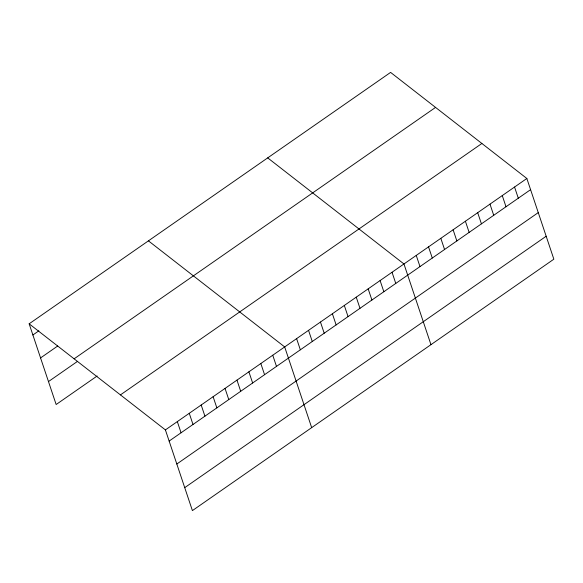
<?xml version="1.0" encoding="UTF-8"?>
<svg xmlns="http://www.w3.org/2000/svg" width="583" height="583" viewBox="0 0 583 583"><rect width="100%" height="100%" fill="white"/><g stroke="black" fill="none" stroke-linecap="round" stroke-linejoin="round"><path stroke-width="0.87" d="M29.15 323.813L390.595 72.401L526.85 178.485L553.85 259.187L192.405 510.599L165.404 429.897L29.15 323.813L56.15 404.515L97.15 375.991M32.888 334.985L38.85 330.838M40.562 357.933L57.71 346.003M74.114 358.822L435.559 107.41M48.476 381.574L77.546 361.351M120.441 394.888L481.886 143.476M165.404 429.897L526.85 178.485M169.143 441.069L530.588 189.657M176.817 464.017L538.262 212.606M184.724 487.65L546.176 236.239M267.706 157.884L403.953 263.968L430.961 344.662M148.425 240.852L284.679 346.929L311.679 427.63M514.556 187.034L518.294 198.205M502.269 195.582L506.008 206.754M489.982 204.13L493.721 215.302M477.688 212.678L481.427 223.85M465.402 221.227L469.14 232.398M453.115 229.775L456.853 240.947M440.821 238.323L444.559 249.495M428.534 246.871L432.273 258.043M416.247 255.42L419.986 266.591M392.031 272.261L395.77 283.433M380.101 280.561L383.84 291.733M368.172 288.855L371.91 300.026M356.249 297.155L359.981 308.327M344.32 305.448L348.058 316.62M332.39 313.749L336.129 324.92M320.461 322.042L324.199 333.214M308.538 330.342L312.277 341.514M296.609 338.636L300.347 349.807M272.749 355.229L276.488 366.401M260.827 363.522L264.565 374.694M248.897 371.823L252.636 382.995M236.968 380.116L240.706 391.288M225.038 388.416L228.776 399.588M213.116 396.71L216.854 407.881M201.186 405.01L204.924 416.182M189.256 413.303L192.995 424.475M177.327 421.604L181.065 432.775"/></g></svg>
